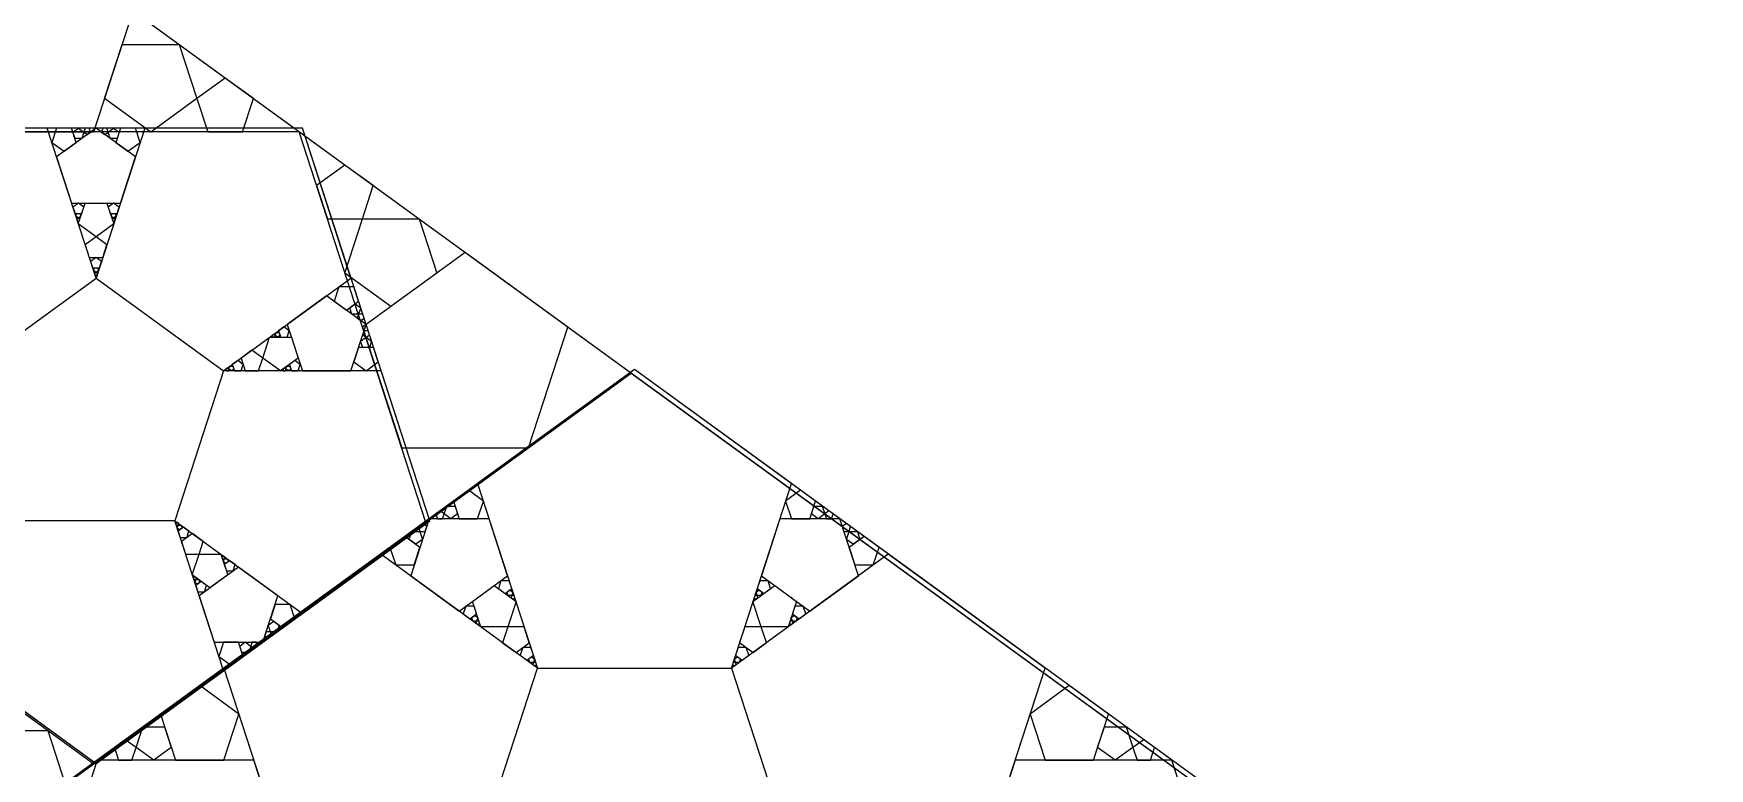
# Model space of a CAD drawing. Header units: inches. Extents: x -578 to 126, y -85 to 118.
# Drawn here: x -209.71 to -188.08, y 31.65 to 41.13 of the extents above; entities that cross this region are included whole.
import ezdxf

# ---------------------------------------------------------------- set-up
doc = ezdxf.new("R2010")
doc.units = ezdxf.units.IN
doc.header["$MEASUREMENT"] = 0
doc.layers.add('drawing', color=7, linetype='Continuous')

msp = doc.modelspace()

# ---------------------------------------------------------------- linework, layer by layer
for points in [[(-210.548, 36.782), (-208.902, 37.978), (-207.256, 36.782), (-207.885, 34.847), (-209.919, 34.847)], [(-201.951, 29.096), (-203.976, 30.567), (-203.203, 32.947), (-200.7, 32.947), (-199.927, 30.567)]]:
    msp.add_lwpolyline(points, close=True)
at = {"layer": 'drawing'}
for points in [[(-283.222, 95.766), (-378.328, 26.668), (-342.001, -85.135), (-224.444, -85.135), (-188.117, 26.668)], [(-246.895, -16.037), (-201.992, -16.037), (-188.117, 26.668), (-224.444, 53.061), (-260.771, 26.668)], [(-246.895, -16.037), (-201.993, -16.037), (-188.117, 26.668), (-224.444, 53.061), (-260.771, 26.668)], [(-209.749, 42.385), (-211.074, 41.422), (-210.568, 39.865), (-208.93, 39.865), (-208.424, 41.422)], [(-207.828, 40.993), (-207.601, 40.294), (-208.196, 39.861), (-208.791, 40.294), (-208.564, 40.993)], [(-207.236, 40.559), (-207.601, 40.294), (-207.461, 39.865), (-207.01, 39.865), (-206.871, 40.294)], [(-204.643, 34.824), (-206.28, 39.865), (-211.58, 39.865), (-213.218, 34.824), (-208.93, 31.709)], [(-204.643, 34.824), (-206.28, 39.865), (-211.58, 39.865), (-213.218, 34.824), (-208.93, 31.709)], [(-213.211, 34.847), (-208.902, 31.717), (-204.593, 34.847), (-206.239, 39.913), (-211.565, 39.913)], [(-208.902, 37.978), (-209.531, 39.913), (-211.565, 39.913), (-212.194, 37.978), (-210.548, 36.782)], [(-209.411, 39.913), (-209.471, 39.728), (-209.314, 39.614), (-209.157, 39.728), (-209.217, 39.913)], [(-208.394, 39.543), (-208.902, 39.913), (-209.411, 39.543), (-209.217, 38.945), (-208.588, 38.945)], [(-208.394, 39.543), (-208.902, 39.913), (-209.411, 39.543), (-209.217, 38.945), (-208.588, 38.945)], [(-209.129, 39.913), (-209.059, 39.862), (-209.086, 39.779), (-209.173, 39.779), (-209.2, 39.862)], [(-209.042, 39.913), (-209.059, 39.862), (-209.016, 39.83), (-208.972, 39.862), (-208.989, 39.913)], [(-207.256, 36.782), (-205.611, 37.978), (-206.239, 39.913), (-208.274, 39.913), (-208.902, 37.978)], [(-208.789, 39.83), (-208.746, 39.862), (-208.762, 39.913), (-208.816, 39.913), (-208.832, 39.862)], [(-208.719, 39.779), (-208.746, 39.862), (-208.675, 39.913), (-208.604, 39.862), (-208.631, 39.779)], [(-208.491, 39.614), (-208.334, 39.728), (-208.394, 39.913), (-208.588, 39.913), (-208.648, 39.728)], [(-205.915, 38.741), (-205.464, 38.741), (-205.325, 39.171), (-205.69, 39.436), (-206.055, 39.171)], [(-209.06, 38.894), (-209.13, 38.945), (-209.2, 38.894), (-209.173, 38.812), (-209.087, 38.812)], [(-208.674, 38.677), (-208.902, 38.511), (-209.131, 38.677), (-209.043, 38.945), (-208.761, 38.945)], [(-208.604, 38.894), (-208.675, 38.945), (-208.745, 38.894), (-208.718, 38.812), (-208.631, 38.812)], [(-209.099, 38.775), (-209.13, 38.752), (-209.161, 38.775), (-209.149, 38.812), (-209.111, 38.812)], [(-209.111, 38.738), (-209.13, 38.752), (-209.149, 38.738), (-209.142, 38.716), (-209.118, 38.716)], [(-208.643, 38.775), (-208.675, 38.752), (-208.706, 38.775), (-208.694, 38.812), (-208.655, 38.812)], [(-208.655, 38.738), (-208.675, 38.752), (-208.694, 38.738), (-208.686, 38.716), (-208.663, 38.716)], [(-205.692, 38.042), (-205.464, 38.741), (-204.729, 38.741), (-204.501, 38.042), (-205.096, 37.61)], [(-208.762, 38.409), (-208.902, 38.511), (-209.042, 38.409), (-208.989, 38.244), (-208.816, 38.244)], [(-204.955, 35.787), (-203.318, 35.787), (-202.811, 37.344), (-204.136, 38.307), (-205.461, 37.344)], [(-208.832, 38.193), (-208.902, 38.244), (-208.972, 38.193), (-208.946, 38.111), (-208.859, 38.111)], [(-208.871, 38.074), (-208.902, 38.051), (-208.934, 38.074), (-208.922, 38.111), (-208.883, 38.111)], [(-208.883, 38.037), (-208.902, 38.051), (-208.922, 38.037), (-208.914, 38.015), (-208.89, 38.015)], [(-205.574, 37.864), (-205.768, 37.864), (-205.828, 37.679), (-205.671, 37.565), (-205.513, 37.679)], [(-205.611, 36.782), (-205.416, 37.38), (-205.925, 37.75), (-206.434, 37.38), (-206.239, 36.782)], [(-205.611, 36.782), (-205.416, 37.38), (-205.925, 37.75), (-206.434, 37.38), (-206.239, 36.782)], [(-205.486, 37.596), (-205.513, 37.513), (-205.6, 37.513), (-205.627, 37.596), (-205.557, 37.648)], [(-205.46, 37.513), (-205.513, 37.513), (-205.53, 37.462), (-205.486, 37.431), (-205.443, 37.462)], [(-206.521, 36.781), (-206.75, 36.947), (-206.662, 37.215), (-206.38, 37.215), (-206.293, 36.947)], [(-206.598, 37.215), (-206.59, 37.238), (-206.61, 37.252), (-206.629, 37.238), (-206.622, 37.215)], [(-206.559, 37.215), (-206.59, 37.238), (-206.578, 37.275), (-206.539, 37.275), (-206.527, 37.238)], [(-206.434, 37.215), (-206.407, 37.298), (-206.477, 37.349), (-206.547, 37.298), (-206.52, 37.215)], [(-205.487, 37.164), (-205.416, 37.215), (-205.346, 37.164), (-205.373, 37.081), (-205.46, 37.081)], [(-205.46, 37.247), (-205.416, 37.215), (-205.373, 37.247), (-205.39, 37.298), (-205.443, 37.298)], [(-206.803, 36.782), (-206.75, 36.947), (-206.89, 37.049), (-207.03, 36.947), (-206.976, 36.782)], [(-205.574, 36.896), (-205.416, 36.782), (-205.259, 36.896), (-205.319, 37.081), (-205.513, 37.081)], [(-201.951, 36.798), (-215.827, 26.716), (-210.527, 10.404), (-193.376, 10.404), (-188.076, 26.716)], [(-207.885, 34.847), (-206.239, 33.652), (-204.593, 34.847), (-205.222, 36.782), (-207.256, 36.782)], [(-198.676, 26.716), (-196.651, 32.947), (-201.951, 36.798), (-207.252, 32.947), (-205.227, 26.716)], [(-198.676, 26.716), (-196.651, 32.947), (-201.951, 36.798), (-207.252, 32.947), (-205.227, 26.716)], [(-207.194, 36.782), (-207.187, 36.805), (-207.206, 36.819), (-207.225, 36.805), (-207.218, 36.782)], [(-207.155, 36.782), (-207.187, 36.805), (-207.175, 36.842), (-207.136, 36.842), (-207.124, 36.805)], [(-207.03, 36.782), (-207.003, 36.864), (-207.073, 36.915), (-207.143, 36.864), (-207.116, 36.782)], [(-206.457, 36.782), (-206.45, 36.805), (-206.469, 36.819), (-206.488, 36.805), (-206.481, 36.782)], [(-206.418, 36.782), (-206.45, 36.805), (-206.438, 36.842), (-206.399, 36.842), (-206.387, 36.805)], [(-206.293, 36.782), (-206.266, 36.865), (-206.336, 36.915), (-206.406, 36.865), (-206.379, 36.782)], [(-200.7, 32.947), (-199.927, 35.327), (-201.951, 36.798), (-203.976, 35.327), (-203.203, 32.947)], [(-210.568, 10.356), (-193.417, 10.356), (-188.117, 26.668), (-201.993, 36.749), (-215.868, 26.668)], [(-203.976, 34.872), (-203.902, 35.099), (-204.095, 35.24), (-204.289, 35.099), (-204.215, 34.872)], [(-199.808, 35.24), (-200.001, 35.099), (-199.927, 34.872), (-199.688, 34.872), (-199.614, 35.099)], [(-209.919, 34.847), (-210.548, 32.913), (-208.902, 31.717), (-207.256, 32.913), (-207.885, 34.847)], [(-203.828, 34.872), (-204.601, 34.872), (-204.84, 34.137), (-204.215, 33.682), (-203.589, 34.137)], [(-203.828, 34.872), (-204.601, 34.872), (-204.84, 34.137), (-204.215, 33.682), (-203.589, 34.137)], [(-204.429, 34.872), (-204.409, 34.935), (-204.462, 34.973), (-204.515, 34.935), (-204.495, 34.872)], [(-204.322, 34.872), (-204.409, 34.935), (-204.376, 35.037), (-204.268, 35.037), (-204.235, 34.935)], [(-199.062, 34.137), (-199.301, 34.872), (-200.075, 34.872), (-200.314, 34.137), (-199.688, 33.682)], [(-199.062, 34.137), (-199.301, 34.872), (-200.075, 34.872), (-200.314, 34.137), (-199.688, 33.682)], [(-199.527, 35.037), (-199.494, 34.935), (-199.581, 34.872), (-199.668, 34.935), (-199.635, 35.037)], [(-199.441, 34.973), (-199.494, 34.935), (-199.474, 34.872), (-199.408, 34.872), (-199.388, 34.935)], [(-207.866, 34.788), (-207.842, 34.788), (-207.835, 34.811), (-207.854, 34.825), (-207.873, 34.811)], [(-207.854, 34.751), (-207.842, 34.788), (-207.803, 34.788), (-207.791, 34.751), (-207.823, 34.728)], [(-207.815, 34.632), (-207.728, 34.632), (-207.702, 34.714), (-207.772, 34.765), (-207.842, 34.714)], [(-207.745, 34.416), (-207.572, 34.416), (-207.518, 34.581), (-207.658, 34.683), (-207.799, 34.581)], [(-205.108, 34.504), (-205.034, 34.277), (-204.795, 34.277), (-204.721, 34.504), (-204.914, 34.645)], [(-204.828, 34.708), (-204.721, 34.708), (-204.687, 34.606), (-204.774, 34.543), (-204.861, 34.606)], [(-204.741, 34.771), (-204.721, 34.708), (-204.655, 34.708), (-204.634, 34.771), (-204.688, 34.81)], [(-199.248, 34.708), (-199.182, 34.708), (-199.162, 34.771), (-199.215, 34.81), (-199.269, 34.771)], [(-199.215, 34.606), (-199.182, 34.708), (-199.075, 34.708), (-199.042, 34.606), (-199.129, 34.543)], [(-199.108, 34.277), (-198.869, 34.277), (-198.795, 34.504), (-198.989, 34.645), (-199.182, 34.504)], [(-207.659, 34.148), (-207.572, 34.416), (-207.29, 34.416), (-207.202, 34.148), (-207.431, 33.982)], [(-203.203, 32.947), (-205.227, 34.418), (-207.252, 32.947), (-206.478, 30.567), (-203.976, 30.567)], [(-199.927, 30.567), (-197.425, 30.567), (-196.651, 32.947), (-198.676, 34.418), (-200.7, 32.947)], [(-207.376, 33.282), (-206.748, 33.282), (-206.554, 33.88), (-207.062, 34.25), (-207.571, 33.88)], [(-207.376, 33.282), (-206.748, 33.282), (-206.554, 33.88), (-207.062, 34.25), (-207.571, 33.88)], [(-207.27, 34.355), (-207.246, 34.355), (-207.238, 34.378), (-207.258, 34.392), (-207.277, 34.378)], [(-207.258, 34.318), (-207.246, 34.355), (-207.207, 34.355), (-207.195, 34.318), (-207.226, 34.295)], [(-207.219, 34.199), (-207.132, 34.199), (-207.105, 34.281), (-207.176, 34.332), (-207.246, 34.281)], [(-207.638, 34.087), (-207.614, 34.087), (-207.607, 34.11), (-207.626, 34.124), (-207.645, 34.11)], [(-207.626, 34.05), (-207.614, 34.087), (-207.575, 34.087), (-207.563, 34.05), (-207.595, 34.027)], [(-207.587, 33.931), (-207.501, 33.931), (-207.474, 34.013), (-207.544, 34.064), (-207.614, 34.013)], [(-203.481, 33.807), (-203.588, 33.477), (-203.935, 33.477), (-204.043, 33.807), (-203.762, 34.012)], [(-203.569, 34.074), (-203.675, 34.074), (-203.708, 33.973), (-203.622, 33.91), (-203.536, 33.973)], [(-199.968, 33.477), (-200.315, 33.477), (-200.422, 33.807), (-200.141, 34.012), (-199.86, 33.807)], [(-200.195, 33.973), (-200.227, 34.074), (-200.334, 34.074), (-200.367, 33.973), (-200.281, 33.91)], [(-206.336, 33.581), (-206.396, 33.766), (-206.591, 33.766), (-206.651, 33.581), (-206.494, 33.467)], [(-203.521, 33.927), (-203.536, 33.882), (-203.584, 33.882), (-203.598, 33.927), (-203.56, 33.956)], [(-203.506, 33.882), (-203.536, 33.882), (-203.545, 33.854), (-203.521, 33.837), (-203.497, 33.854)], [(-200.358, 33.854), (-200.367, 33.882), (-200.396, 33.882), (-200.405, 33.854), (-200.382, 33.837)], [(-200.319, 33.882), (-200.367, 33.882), (-200.382, 33.927), (-200.343, 33.956), (-200.304, 33.927)], [(-206.564, 33.415), (-206.651, 33.415), (-206.678, 33.498), (-206.607, 33.55), (-206.537, 33.498)], [(-204.022, 33.745), (-204.129, 33.745), (-204.162, 33.644), (-204.075, 33.581), (-203.989, 33.644)], [(-203.974, 33.598), (-203.989, 33.553), (-204.037, 33.553), (-204.052, 33.598), (-204.013, 33.626)], [(-203.96, 33.553), (-203.989, 33.553), (-203.998, 33.525), (-203.974, 33.508), (-203.951, 33.525)], [(-199.905, 33.525), (-199.914, 33.553), (-199.943, 33.553), (-199.952, 33.525), (-199.928, 33.508)], [(-199.866, 33.553), (-199.914, 33.553), (-199.929, 33.598), (-199.89, 33.626), (-199.851, 33.598)], [(-199.741, 33.644), (-199.774, 33.745), (-199.881, 33.745), (-199.914, 33.644), (-199.827, 33.581)], [(-206.635, 33.364), (-206.651, 33.415), (-206.705, 33.415), (-206.721, 33.364), (-206.678, 33.333)], [(-203.375, 33.477), (-203.588, 33.477), (-203.654, 33.274), (-203.481, 33.149), (-203.309, 33.274)], [(-200.249, 33.275), (-200.315, 33.477), (-200.528, 33.477), (-200.594, 33.275), (-200.421, 33.149)], [(-207.256, 33.282), (-207.316, 33.097), (-207.159, 32.983), (-207.002, 33.097), (-207.062, 33.282)], [(-206.975, 33.283), (-206.904, 33.231), (-206.931, 33.148), (-207.019, 33.148), (-207.046, 33.231)], [(-206.888, 33.282), (-206.904, 33.231), (-206.861, 33.2), (-206.818, 33.231), (-206.834, 33.282)], [(-203.289, 33.212), (-203.395, 33.212), (-203.428, 33.111), (-203.342, 33.048), (-203.256, 33.111)], [(-200.475, 33.111), (-200.508, 33.212), (-200.614, 33.212), (-200.647, 33.111), (-200.561, 33.048)], [(-203.241, 33.065), (-203.256, 33.02), (-203.303, 33.02), (-203.318, 33.065), (-203.28, 33.093)], [(-203.226, 33.02), (-203.256, 33.02), (-203.265, 32.992), (-203.241, 32.975), (-203.217, 32.992)], [(-200.638, 32.992), (-200.647, 33.02), (-200.677, 33.02), (-200.686, 32.992), (-200.662, 32.975)], [(-200.599, 33.02), (-200.647, 33.02), (-200.662, 33.065), (-200.623, 33.093), (-200.585, 33.065)], [(-207.252, 31.757), (-207.058, 32.352), (-207.564, 32.72), (-208.07, 32.352), (-207.877, 31.757)], [(-196.339, 32.72), (-196.845, 32.352), (-196.651, 31.757), (-196.026, 31.757), (-195.832, 32.352)], [(-209.295, 31.444), (-209.521, 32.138), (-210.251, 32.138), (-210.476, 31.444), (-209.886, 31.014)], [(-208.438, 31.757), (-208.385, 31.921), (-208.524, 32.022), (-208.664, 31.921), (-208.611, 31.757)], [(-208.158, 31.756), (-208.385, 31.921), (-208.298, 32.188), (-208.017, 32.188), (-207.93, 31.921)], [(-195.605, 32.188), (-195.518, 31.921), (-195.745, 31.756), (-195.973, 31.921), (-195.886, 32.188)], [(-195.379, 32.022), (-195.518, 31.921), (-195.465, 31.757), (-195.292, 31.757), (-195.239, 31.921)], [(-206.865, 31.757), (-208.889, 31.757), (-209.515, 29.831), (-207.877, 28.642), (-206.239, 29.831)], [(-194.388, 29.831), (-195.014, 31.757), (-197.038, 31.757), (-197.664, 29.831), (-196.026, 28.642)], [(-194.388, 29.831), (-195.014, 31.757), (-197.038, 31.757), (-197.664, 29.831), (-196.026, 28.642)]]:
    msp.add_lwpolyline(points, close=True, dxfattribs=at)

doc.saveas('drawing.dxf')
